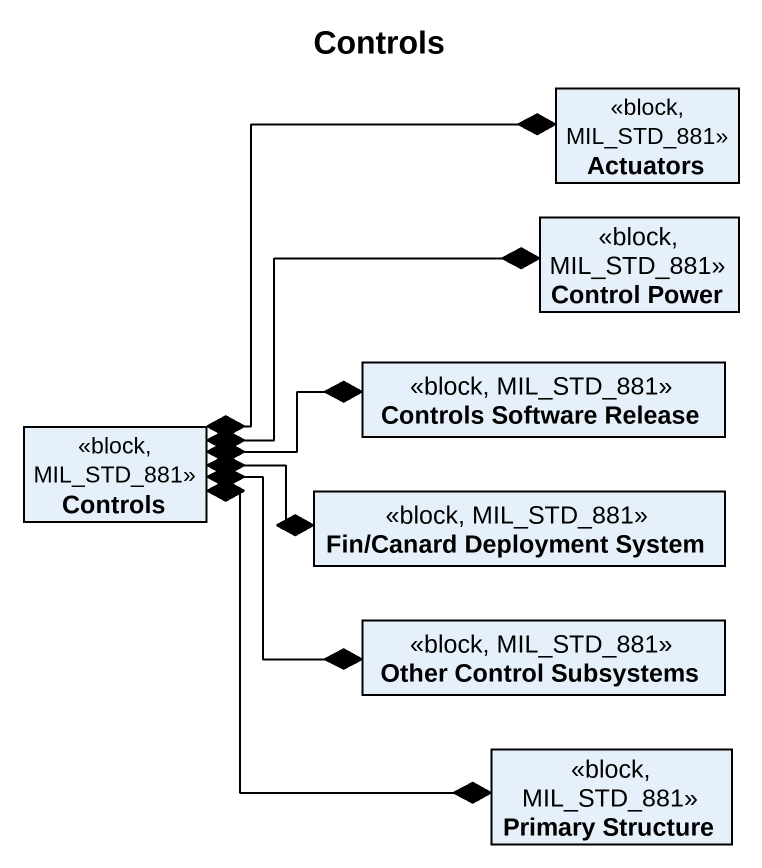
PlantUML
@startuml
title Controls
hide circle
hide empty members
class Actuators <<block, MIL_STD_881>>
class "Control Power" as Control_Power <<block, MIL_STD_881>>
class "Controls Software Release" as Controls_Software_Release <<block, MIL_STD_881>>
class Controls <<block, MIL_STD_881>>
class "Fin/Canard Deployment System" as Fin_Canard_Deployment_System <<block, MIL_STD_881>>
class "Other Control Subsystems" as Other_Control_Subsystems <<block, MIL_STD_881>>
class "Primary Structure" as Primary_Structure <<block, MIL_STD_881>>
Controls *-up-* Actuators
Controls *-right-* Control_Power
Controls *-right-* Controls_Software_Release
Controls *-right-* Fin_Canard_Deployment_System
Controls *-right-* Other_Control_Subsystems
Controls *--* Primary_Structure
@enduml
